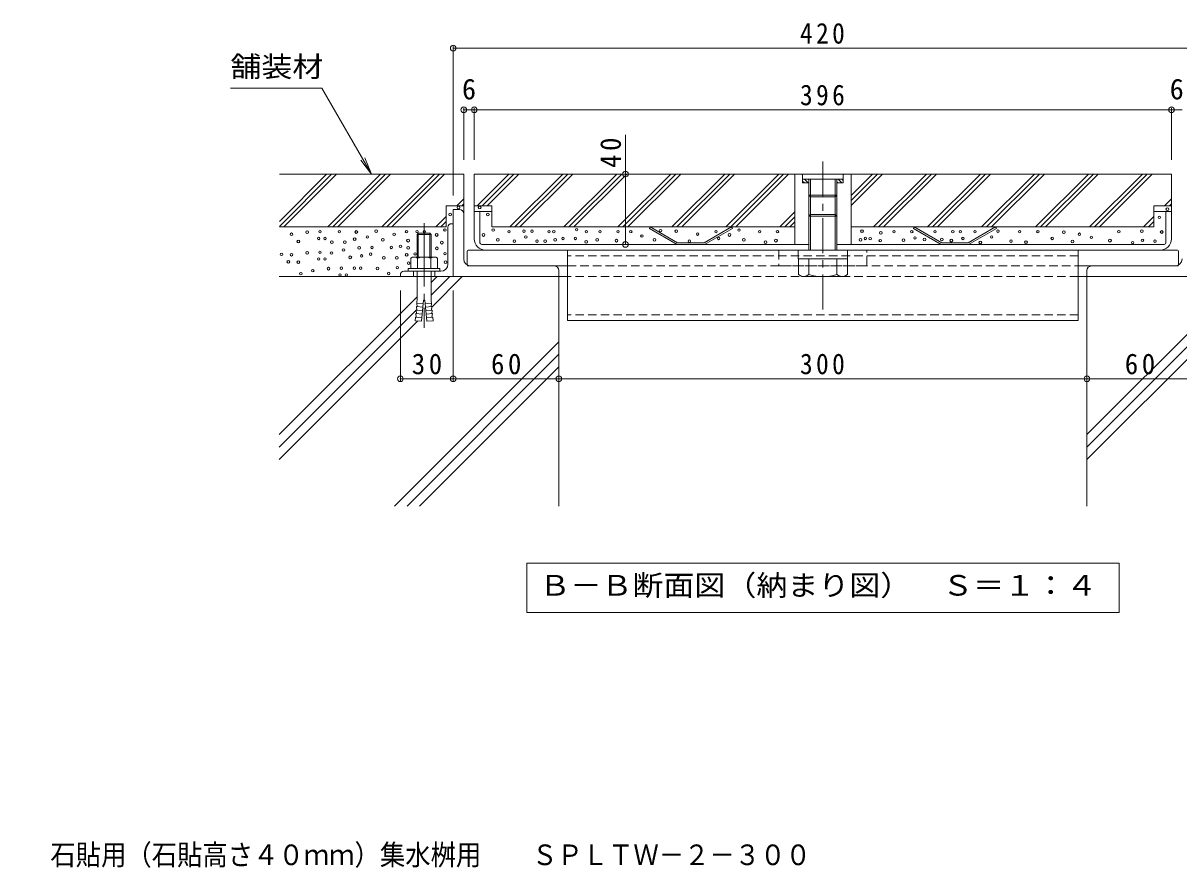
# Model space of a CAD drawing. Units: millimetres at full size, sheet at 1:4; some dimension numbers follow another scale. Extents: x -796 to 1115, y -771 to 606.
# Drawn here: x 85 to 742, y -771 to -292 of the extents above; entities that cross this region are included whole.
import ezdxf
from ezdxf.enums import TextEntityAlignment as Align

# ---------------------------------------------------------------- set-up
doc = ezdxf.new("R2010")
doc.units = ezdxf.units.MM
doc.header["$LTSCALE"] = 4
doc.header["$PDMODE"] = 32
doc.header["$PDSIZE"] = 3.2
for name, pattern in [('CHAIN1', [8, 5, -1, 1, -1]), ('CHAIN2', [12, 9, -1, 1, -1]), ('DASHED1', [1.8, 1.2, -0.6])]:
    doc.linetypes.add(name, pattern=pattern)
for name, color, linetype, lineweight in [('4-1', 2, 'Continuous', 9), ('4-2', 3, 'Continuous', 9), ('4-3', 4, 'Continuous', 9), ('4-4', 7, 'Continuous', 9), ('4-5', 4, 'Continuous', 9), ('4-6', 6, 'Continuous', 9), ('4-7', 5, 'Continuous', 5), ('4-8', 5, 'Continuous', 5), ('4-9', 134, 'Continuous', 5), ('4-A', 3, 'Continuous', 9), ('4-F', 2, 'Continuous', 9)]:
    doc.layers.add(name, color=color, linetype=linetype, lineweight=lineweight)
doc.layers.add('F-4_F-4ﾚｲﾔ', color=2, linetype='Continuous')
doc.styles.add('ＭＳ ゴシック', font='')
doc.styles.get('ＭＳ ゴシック').set_extended_font_data('MS Gothic')

msp = doc.modelspace()

# ---------------------------------------------------------------- linework, layer by layer
at = {"layer": '4-1'}
for p, q in [((441.69, -407.372), (441.19, -408.238)), ((457.01, -417.372), (441.19, -408.238)), ((457.278, -416.372), (441.69, -407.372)), ((472.278, -416.372), (487.867, -407.372)), ((472.546, -417.372), (488.367, -408.238)), ((487.867, -407.372), (488.367, -408.238)), ((591.69, -407.372), (591.19, -408.238)), ((607.01, -417.372), (591.19, -408.238)), ((607.278, -416.372), (591.69, -407.372)), ((622.278, -416.372), (637.867, -407.372)), ((622.546, -417.372), (638.367, -408.238)), ((637.867, -407.372), (638.367, -408.238)), ((472.278, -416.372), (457.278, -416.372)), ((607.278, -416.372), (622.278, -416.372))]:
    msp.add_line(p, q, dxfattribs=at)
at = {"layer": '4-2'}
for p, q in [((341.778, -414.172), (341.778, -398.572)), ((341.778, -398.572), (351.778, -398.572)), ((344.978, -416.372), (344.978, -398.572)), ((727.778, -398.572), (737.778, -398.572)), ((734.578, -416.372), (734.578, -398.572)), ((737.778, -414.172), (737.778, -398.572)), ((345.978, -417.372), (531.778, -417.372)), ((547.778, -417.372), (733.578, -417.372)), ((731.378, -420.572), (348.178, -420.572))]:
    msp.add_line(p, q, dxfattribs=at)
for centre, radius, start, end in [((348.178, -414.172), 6.4, 180, 270), ((345.978, -416.372), 1, 180, 270), ((731.378, -414.172), 6.4, 270, 0), ((733.578, -416.372), 1, 270, 0)]:
    msp.add_arc(centre, radius, start, end, dxfattribs=at)
at = {"layer": '4-3'}
for p, q in [((333.278, -397.571), (329.778, -397.571)), ((329.778, -435.571), (329.778, -397.571)), ((335.778, -425.572), (335.778, -400.072)), ((339.778, -429.571), (387.278, -429.571)), ((387.278, -429.571), (394.778, -429.571)), ((389.778, -432.071), (389.778, -435.571)), ((684.778, -429.571), (692.278, -429.571)), ((689.778, -432.071), (689.778, -435.571)), ((739.778, -429.571), (692.278, -429.571)), ((329.778, -435.571), (389.778, -435.571)), ((394.778, -435.571), (389.778, -435.571)), ((689.778, -435.571), (684.778, -435.571)), ((749.778, -435.571), (689.778, -435.571))]:
    msp.add_line(p, q, dxfattribs=at)
at = {"layer": '4-3', "linetype": 'DASHED1'}
for p, q in [((394.778, -429.571), (684.778, -429.571)), ((684.778, -435.571), (394.778, -435.571))]:
    msp.add_line(p, q, dxfattribs=at)
at = {"layer": '4-3'}
for centre, radius, start, end in [((333.278, -400.072), 2.5, 0, 90), ((339.778, -425.572), 4, 180, 270), ((739.778, -425.572), 4, 270, 0), ((387.278, -432.071), 2.5, 0, 90), ((692.278, -432.071), 2.5, 90, 180)]:
    msp.add_arc(centre, radius, start, end, dxfattribs=at)
at = {"layer": '4-4'}
for p, q in [((329.778, -304.716), (329.778, -389.571)), ((329.778, -305.916), (749.778, -305.916)), ((335.779, -339.716), (335.779, -369.371)), ((335.779, -340.916), (341.778, -340.916)), ((341.778, -339.716), (341.778, -369.372)), ((341.778, -340.916), (737.778, -340.916)), ((737.778, -339.716), (737.778, -369.372)), ((737.778, -340.916), (743.778, -340.916)), ((427.608, -377.372), (427.608, -355.08)), ((427.608, -417.372), (427.608, -377.372)), ((299.778, -494.771), (299.778, -443.571)), ((329.778, -494.771), (329.778, -443.571)), ((389.778, -494.771), (389.778, -443.571)), ((689.778, -494.771), (689.778, -443.571)), ((329.778, -493.571), (299.778, -493.571)), ((389.778, -493.571), (329.778, -493.571)), ((689.778, -493.571), (389.778, -493.571)), ((689.778, -493.571), (749.778, -493.571))]:
    msp.add_line(p, q, dxfattribs=at)
for p in [(329.778, -305.916), (335.779, -340.916), (341.778, -340.916), (737.778, -340.916), (427.608, -377.372), (427.608, -417.372), (299.778, -493.571), (329.778, -493.571), (389.778, -493.571), (689.778, -493.571)]:
    msp.add_point(p, dxfattribs=at)
at = {"layer": '4-5', "color": 7}
for p, q in [((203.22, -328.549), (255.22, -328.549)), ((255.22, -328.549), (283.408, -377.371)), ((283.408, -377.371), (277.32, -369.438)), ((283.408, -377.371), (279.581, -368.132)), ((371.578, -598.203), (707.978, -598.203)), ((371.578, -598.203), (371.578, -626.203)), ((707.978, -598.203), (707.978, -626.203)), ((371.578, -626.203), (707.978, -626.203))]:
    msp.add_line(p, q, dxfattribs=at)
at = {"layer": '4-6', "linetype": 'CHAIN1'}
msp.add_line((539.778, -370.348), (539.778, -456.866), dxfattribs=at)
at = {"layer": '4-6'}
for p, q in [((523.778, -377.372), (528.278, -377.372)), ((523.778, -417.372), (523.778, -377.372)), ((528.278, -377.872), (527.778, -377.372)), ((551.278, -377.372), (528.278, -377.372)), ((551.278, -380.372), (528.278, -380.372)), ((531.379, -382.372), (529.379, -380.372)), ((531.778, -380.649), (531.501, -380.372)), ((531.778, -420.572), (531.778, -380.372)), ((532.778, -420.572), (532.778, -380.372)), ((546.778, -420.572), (546.778, -380.372)), ((547.778, -385.616), (547.778, -380.372)), ((550.471, -382.372), (548.471, -380.372)), ((551.278, -381.057), (550.592, -380.372)), ((551.778, -377.372), (551.278, -377.872)), ((551.278, -382.372), (551.278, -377.372)), ((551.278, -377.372), (555.778, -377.372)), ((555.778, -417.372), (555.778, -377.372)), ((529.258, -382.372), (528.278, -381.392)), ((548.35, -382.372), (547.778, -381.8)), ((551.278, -382.372), (547.778, -382.372)), ((547.778, -420.572), (547.778, -385.616)), ((547.778, -389.372), (531.778, -389.372)), ((532.778, -390.372), (531.778, -389.372)), ((546.778, -390.372), (532.778, -390.372)), ((547.778, -389.317), (546.778, -390.372)), ((532.778, -400.372), (531.778, -401.372)), ((546.778, -400.372), (532.778, -400.372)), ((547.778, -401.372), (546.778, -400.372)), ((547.778, -401.372), (531.778, -401.372)), ((523.778, -417.372), (531.778, -417.372)), ((547.778, -417.372), (555.778, -417.372)), ((525.778, -425.572), (525.778, -420.572)), ((553.778, -425.572), (525.778, -425.572)), ((525.878, -425.572), (525.878, -434.446)), ((531.778, -434.475), (531.778, -425.572)), ((547.778, -434.475), (547.778, -425.572)), ((553.678, -425.572), (553.678, -434.475)), ((553.778, -425.572), (553.778, -420.572)), ((527.787, -435.548), (525.878, -434.446)), ((551.778, -435.572), (527.828, -435.572)), ((551.778, -435.572), (553.678, -434.475))]:
    msp.add_line(p, q, dxfattribs=at)
msp.add_lwpolyline([(531.778, -382.372), (528.278, -382.372), (528.278, -377.372)], dxfattribs=at)
for centre, radius, start, end in [((528.036, -428.67), 6.906, 267.86055, 302.81094), ((539.778, -405.852), 29.72, 254.38446, 285.61554), ((551.52, -428.67), 6.906, 237.18906, 272.13945)]:
    msp.add_arc(centre, radius, start, end, dxfattribs=at)
at = {"layer": '4-7'}
for p, q in [((335.779, -377.371), (231.036, -377.371)), ((257.91, -377.372), (231.036, -404.245)), ((231.036, -407.074), (260.738, -377.372)), ((233.567, -407.372), (263.567, -377.372)), ((288.567, -377.372), (258.567, -407.372)), ((261.396, -407.372), (291.396, -377.372)), ((264.224, -407.372), (294.224, -377.372)), ((319.224, -377.372), (289.224, -407.372)), ((292.053, -407.372), (322.053, -377.372)), ((294.881, -407.372), (324.881, -377.372)), ((341.778, -377.372), (341.778, -398.572)), ((341.778, -377.372), (737.778, -377.372)), ((361.368, -377.372), (343.368, -395.372)), ((346.196, -395.372), (364.196, -377.372)), ((349.025, -395.372), (367.025, -377.372)), ((392.025, -377.372), (362.025, -407.372)), ((364.853, -407.372), (394.853, -377.372)), ((367.682, -407.372), (397.682, -377.372)), ((422.682, -377.372), (392.682, -407.372)), ((395.511, -407.372), (425.51, -377.372)), ((398.339, -407.372), (428.339, -377.372)), ((453.339, -377.372), (423.339, -407.372)), ((426.168, -407.372), (456.168, -377.372)), ((428.996, -407.372), (458.996, -377.372)), ((483.996, -377.372), (453.996, -407.372)), ((456.825, -407.372), (486.825, -377.372)), ((459.653, -407.372), (489.653, -377.372)), ((514.653, -377.372), (484.653, -407.372)), ((487.482, -407.372), (517.482, -377.372)), ((490.31, -407.372), (520.31, -377.372)), ((555.778, -395.189), (573.596, -377.372)), ((567.939, -377.372), (555.778, -389.532)), ((555.778, -392.361), (570.767, -377.372)), ((598.596, -377.372), (568.596, -407.372)), ((571.424, -407.372), (601.424, -377.372)), ((574.253, -407.372), (604.253, -377.372)), ((629.253, -377.372), (599.253, -407.372)), ((602.081, -407.372), (632.081, -377.372)), ((604.91, -407.372), (634.91, -377.372)), ((659.91, -377.372), (629.91, -407.372)), ((632.739, -407.372), (662.738, -377.372)), ((635.567, -407.372), (665.567, -377.372)), ((690.567, -377.372), (660.567, -407.372)), ((663.396, -407.372), (693.396, -377.372)), ((666.224, -407.372), (696.224, -377.372)), ((721.224, -377.372), (691.224, -407.372)), ((694.053, -407.372), (724.053, -377.372)), ((696.881, -407.372), (726.881, -377.372)), ((737.778, -377.372), (737.778, -395.372)), ((331.881, -395.371), (335.779, -391.473)), ((733.881, -395.372), (737.779, -391.474)), ((325.778, -407.371), (325.778, -395.371)), ((334.709, -395.371), (335.779, -394.302)), ((335.778, -395.371), (335.778, -400.072)), ((523.778, -398.904), (515.31, -407.372)), ((727.778, -407.372), (727.778, -395.372)), ((736.709, -395.372), (737.779, -394.302)), ((737.778, -395.372), (737.778, -398.572)), ((319.881, -407.371), (325.778, -401.474)), ((322.71, -407.371), (325.778, -404.302)), ((518.139, -407.372), (523.778, -401.732)), ((520.967, -407.372), (523.778, -404.561)), ((721.881, -407.372), (727.778, -401.474)), ((724.71, -407.372), (727.778, -404.303)), ((325.778, -407.371), (231.036, -407.371)), ((351.778, -407.372), (523.778, -407.372)), ((362.006, -407.372), (362.006, -407.372)), ((386.508, -407.372), (386.508, -407.372)), ((555.778, -407.372), (727.778, -407.372))]:
    msp.add_line(p, q, dxfattribs=at)
at = {"layer": '4-7', "color": 7, "lineweight": 9}
for p, q in [((327.778, -435.571), (317.258, -446.091)), ((320.707, -435.571), (317.258, -439.02)), ((334.869, -435.571), (317.568, -452.872)), ((689.778, -435.571), (689.778, -565.862)), ((689.778, -435.571), (848.52, -435.571)), ((309.258, -447.04), (231.016, -525.282)), ((309.103, -454.266), (231.016, -532.353)), ((761.991, -453.069), (689.778, -525.282)), ((309.699, -460.741), (231.016, -539.424)), ((761.497, -460.634), (689.778, -532.353)), ((768.329, -460.873), (689.778, -539.424)), ((389.758, -472.606), (296.502, -565.862)), ((389.758, -479.677), (303.573, -565.862)), ((389.758, -486.748), (310.644, -565.862))]:
    msp.add_line(p, q, dxfattribs=at)
at = {"layer": '4-7'}
for points in [[(335.779, -377.371), (335.778, -395.371), (325.778, -395.371)], [(626.123, -377.372), (626.123, -377.372), (626.123, -377.371)], [(341.778, -395.372), (351.778, -395.372), (351.778, -407.372)], [(737.778, -395.372), (731.624, -395.372), (727.778, -395.372)]]:
    msp.add_lwpolyline(points, dxfattribs=at)
at = {"layer": '4-7', "color": 7, "lineweight": 9}
msp.add_lwpolyline([(231.016, -435.571), (389.758, -435.571), (389.758, -565.862)], dxfattribs=at)
at = {"layer": '4-7'}
for centre, radius in [((328.06, -400.353), 0.781), ((332.75, -396.323), 0.781), ((344.806, -396.323), 0.781), ((349.497, -400.353), 0.781), ((735.433, -397.314), 0.781), ((730.897, -401.975), 0.698), ((237.956, -411.541), 0.698), ((246.845, -410.371), 0.781), ((253.376, -413.936), 0.698), ((254.138, -410.104), 0.698), ((256.976, -413.936), 0.698), ((265.117, -410.104), 0.698), ((273.831, -414.307), 0.781), ((274.757, -410.264), 0.781), ((281.006, -413.095), 0.698), ((286.018, -409.789), 0.698), ((296.249, -411.588), 0.698), ((303.279, -410.104), 0.698), ((309.255, -410.08), 0.698), ((313.386, -410.104), 0.698), ((320.396, -411.956), 0.781), ((325.065, -409.186), 0.698), ((347.053, -411.957), 0.781), ((352.491, -409.187), 0.698), ((361.505, -410.105), 0.698), ((369.972, -409.789), 0.698), ((371.053, -413.095), 0.698), ((374.585, -409.789), 0.698), ((384.213, -410.105), 0.698), ((386.943, -410.105), 0.698), ((392.142, -413.936), 0.698), ((399.18, -413.936), 0.698), ((399.875, -408.974), 0.698), ((405.402, -410.105), 0.698), ((413.214, -410.111), 0.698), ((423.448, -410.105), 0.698), ((430.652, -410.105), 0.698), ((436.959, -412.605), 0.698), ((447.538, -409.479), 0.698), ((456.457, -409.789), 0.698), ((468.62, -411.478), 0.698), ((479.067, -410.105), 0.698), ((480.555, -413.936), 0.698), ((486.738, -411.957), 0.781), ((492.176, -409.187), 0.698), ((503.855, -410.105), 0.698), ((513.962, -410.105), 0.698), ((561.983, -409.836), 0.781), ((563.865, -413.936), 0.698), ((566.607, -414.022), 0.698), ((572.695, -410.759), 0.698), ((580.22, -410.105), 0.698), ((590.269, -410.105), 0.698), ((592.052, -413.673), 0.698), ((603.46, -410.105), 0.698), ((613.567, -410.105), 0.698), ((617.794, -410.105), 0.698), ((619.282, -413.936), 0.698), ((626.143, -410.105), 0.698), ((635.691, -413.095), 0.698), ((639.223, -409.789), 0.698), ((651.581, -410.105), 0.698), ((661.89, -410.105), 0.698), ((670.031, -413.936), 0.698), ((676.562, -410.371), 0.781), ((685.451, -411.542), 0.698), ((692.251, -413.266), 0.698), ((707.863, -410.105), 0.698), ((720.943, -409.789), 0.698), ((732.204, -410.265), 0.781), ((241.825, -415.711), 0.781), ((260.9, -416.035), 0.781), ((267.465, -420.479), 0.698), ((268.279, -416.035), 0.781), ((276.354, -419.309), 0.781), ((283.648, -419.043), 0.698), ((289.835, -414.676), 0.781), ((294.626, -419.043), 0.698), ((299.83, -418.374), 0.698), ((304.126, -415.177), 0.781), ((304.266, -419.202), 0.781), ((320.493, -419.555), 0.781), ((323.301, -416.308), 0.781), ((355.132, -414.692), 0.781), ((364.489, -415.468), 0.698), ((377.389, -415.468), 0.698), ((382.001, -415.468), 0.698), ((387.721, -414.676), 0.781), ((405.316, -415.864), 0.781), ((411.506, -414.692), 0.781), ((422.474, -415.184), 0.781), ((444.096, -414.676), 0.781), ((463.873, -415.468), 0.698), ((494.816, -414.692), 0.781), ((507.2, -416.036), 0.781), ((513.115, -415.177), 0.781), ((561.074, -414.692), 0.781), ((572.336, -415.185), 0.698), ((585.49, -414.915), 0.781), ((597.42, -414.562), 0.781), ((607.356, -414.591), 0.781), ((612.72, -415.177), 0.781), ((629.192, -416.255), 0.781), ((646.639, -415.468), 0.698), ((655.128, -416.036), 0.781), ((681.582, -415.711), 0.781), ((702.835, -415.177), 0.781), ((715.716, -416.33), 0.698), ((721.284, -414.981), 0.698), ((728.359, -415.468), 0.698), ((232.265, -422.978), 0.698), ((236.134, -427.148), 0.781), ((237.942, -423.205), 0.698), ((241.811, -427.374), 0.781), ((246.83, -422.034), 0.781), ((253.362, -425.599), 0.698), ((254.124, -421.768), 0.698), ((256.961, -425.599), 0.698), ((260.665, -422.203), 0.698), ((271.334, -424.649), 0.781), ((277.776, -423.84), 0.698), ((282.886, -422.874), 0.698), ((290.409, -424.973), 0.781), ((297.789, -424.973), 0.781), ((303.34, -423.245), 0.781), ((308.124, -422.709), 0.698), ((325.088, -422.521), 0.698), ((325.408, -427.453), 0.781), ((250.022, -432.259), 0.698), ((258.91, -431.089), 0.781), ((266.204, -430.823), 0.698), ((273.583, -430.823), 0.698), ((277.182, -430.823), 0.698), ((286.822, -430.982), 0.781), ((293.072, -433.813), 0.698), ((298.084, -430.507), 0.698), ((304.542, -427.987), 0.698), ((243.222, -433.983), 0.698), ((265.442, -434.654), 0.698), ((269.041, -434.654), 0.698)]:
    msp.add_circle(centre, radius, dxfattribs=at)
at = {"layer": '4-8'}
for p, q in [((394.778, -420.572), (394.778, -460.572)), ((684.778, -420.572), (684.778, -460.572)), ((684.778, -460.572), (394.778, -460.572))]:
    msp.add_line(p, q, dxfattribs=at)
at = {"layer": '4-8', "linetype": 'DASHED1'}
for p, q in [((684.778, -423.772), (394.778, -423.772)), ((684.778, -457.372), (394.778, -457.372))]:
    msp.add_line(p, q, dxfattribs=at)
at = {"layer": '4-9'}
for p, q in [((337.778, -421.072), (337.778, -429.072)), ((338.278, -420.572), (394.278, -420.572)), ((394.778, -429.072), (394.778, -421.072)), ((684.778, -421.072), (684.778, -429.072)), ((685.278, -420.572), (741.278, -420.572)), ((741.778, -429.072), (741.778, -421.072)), ((338.278, -429.572), (394.278, -429.572)), ((685.278, -429.572), (741.278, -429.572))]:
    msp.add_line(p, q, dxfattribs=at)
at = {"layer": '4-9', "linetype": 'DASHED1'}
for p, q in [((514.778, -421.072), (514.778, -429.072)), ((515.278, -420.572), (564.278, -420.572)), ((564.778, -429.072), (564.778, -421.072)), ((515.278, -429.572), (564.278, -429.572))]:
    msp.add_line(p, q, dxfattribs=at)
at = {"layer": '4-9'}
for centre, start, end in [((338.278, -421.072), 90, 180), ((394.278, -421.072), 0, 90), ((685.278, -421.072), 90, 180), ((741.278, -421.072), 0, 90), ((338.278, -429.072), 180, 270), ((394.278, -429.072), 270, 0), ((685.278, -429.072), 180, 270), ((741.278, -429.072), 270, 0)]:
    msp.add_arc(centre, 0.5, start, end, dxfattribs=at)
at = {"layer": '4-9', "linetype": 'DASHED1'}
for centre, start, end in [((515.278, -421.072), 90, 180), ((564.278, -421.072), 0, 90), ((515.278, -429.072), 180, 270), ((564.278, -429.072), 270, 0)]:
    msp.add_arc(centre, 0.5, start, end, dxfattribs=at)
at = {"layer": '4-A'}
for p, q in [((328.778, -405.571), (329.778, -405.571)), ((329.778, -435.571), (329.778, -405.571)), ((326.778, -428.571), (326.778, -407.571)), ((322.778, -432.571), (301.778, -432.571)), ((299.778, -434.571), (299.778, -435.571)), ((299.778, -435.571), (329.778, -435.571))]:
    msp.add_line(p, q, dxfattribs=at)
at = {"layer": '4-A', "linetype": 'DASHED1'}
for p, q in [((307.278, -432.571), (307.278, -435.571)), ((319.278, -432.571), (319.278, -435.571))]:
    msp.add_line(p, q, dxfattribs=at)
at = {"layer": '4-A', "linetype": 'CHAIN2'}
msp.add_line((313.278, -430.571), (313.278, -437.385), dxfattribs=at)
at = {"layer": '4-A'}
for centre, radius, start, end in [((328.778, -407.571), 2, 90, 180), ((301.778, -434.571), 2, 90, 180), ((322.778, -428.571), 4, 270, 0)]:
    msp.add_arc(centre, radius, start, end, dxfattribs=at)
at = {"layer": '4-F', "linetype": 'CHAIN2'}
msp.add_line((313.278, -405.285), (313.278, -464.703), dxfattribs=at)
at = {"layer": '4-F'}
for p, q in [((309.955, -410.971), (309.278, -411.648)), ((316.602, -410.971), (309.955, -410.971)), ((309.955, -410.971), (309.955, -424.471)), ((316.602, -410.971), (317.278, -411.648)), ((316.602, -410.971), (316.602, -424.471)), ((317.278, -411.648), (317.278, -424.471)), ((305.778, -425.193), (305.778, -430.971)), ((318.902, -424.471), (307.655, -424.471)), ((309.531, -425.193), (309.531, -430.971)), ((317.025, -425.193), (317.025, -430.971)), ((320.778, -425.193), (320.778, -430.971)), ((304.278, -430.971), (304.278, -432.571)), ((322.278, -430.971), (304.278, -430.971)), ((322.278, -432.571), (304.278, -432.571)), ((309.278, -432.571), (309.278, -447.189)), ((317.278, -432.571), (317.278, -447.189)), ((322.278, -430.971), (322.278, -432.571)), ((312.53, -452.956), (308.943, -452.642)), ((309.167, -454.67), (308.943, -452.642)), ((312.704, -450.964), (309.118, -450.65)), ((309.342, -452.677), (309.118, -450.65)), ((312.878, -448.971), (311.832, -460.926)), ((313.678, -448.971), (312.878, -448.971)), ((313.678, -448.971), (314.724, -460.926)), ((313.853, -450.964), (317.439, -450.65)), ((314.027, -452.956), (317.613, -452.642)), ((317.215, -452.677), (317.439, -450.65)), ((317.389, -454.67), (317.613, -452.642)), ((308.42, -458.62), (308.246, -460.612)), ((312.007, -458.933), (308.42, -458.62)), ((312.181, -456.941), (308.595, -456.627)), ((308.819, -458.654), (308.595, -456.627)), ((312.355, -454.949), (308.769, -454.635)), ((308.993, -456.662), (308.769, -454.635)), ((314.201, -454.949), (317.788, -454.635)), ((314.376, -456.941), (317.962, -456.627)), ((314.55, -458.933), (318.136, -458.62)), ((317.563, -456.662), (317.788, -454.635)), ((317.738, -458.654), (317.962, -456.627)), ((318.136, -458.62), (318.31, -460.612)), ((308.246, -460.612), (311.832, -460.926)), ((318.31, -460.612), (314.724, -460.926))]:
    msp.add_line(p, q, dxfattribs=at)
msp.add_lwpolyline([(317.278, -411.648), (309.278, -411.648), (309.278, -424.471)], dxfattribs=at)
for centre, radius, start, end in [((307.655, -427.272), 2.8, 47.92572, 132.07428), ((313.278, -434.561), 10.089, 68.19786, 111.80214), ((318.902, -427.272), 2.8, 47.92537, 132.07443), ((287.094, -447.894), 22.195, 352.86598, 1.81982), ((339.462, -447.894), 22.195, 178.18018, 187.13402)]:
    msp.add_arc(centre, radius, start, end, dxfattribs=at)

# ---------------------------------------------------------------- texts
at = {"layer": '4-4', "color": 2, "style": 'ＭＳ ゴシック'}
for p in [(334.778, -338.516), (736.778, -338.516)]:
    msp.add_text('6', height=11.73, dxfattribs=at).set_placement(p, align=Align.BOTTOM_LEFT)
at = {"layer": '4-4', "color": 2, "char_height": 11.73, "attachment_point": 7, "style": 'ＭＳ ゴシック'}
for s, insert in [('\\T1.27;\\W0.9;420', (526.778, -303.516)), ('\\T1.27;\\W0.9;396', (526.778, -338.516)), ('\\T1.27;\\W0.95;30', (306.278, -491.171)), ('\\T1.27;\\W0.95;60', (351.278, -491.171)), ('\\T1.27;\\W0.9;300', (526.778, -491.171)), ('\\T1.27;\\W0.95;60', (711.278, -491.171))]:
    msp.add_mtext(s, dxfattribs=dict(at, insert=insert))
at = {"layer": '4-4', "color": 2, "insert": (425.208, -373.897), "char_height": 11.73, "attachment_point": 7, "rotation": 90, "style": 'ＭＳ ゴシック'}
msp.add_mtext('\\T1.27;\\W0.95;40', dxfattribs=at)
at = {"layer": '4-5', "color": 2, "style": 'ＭＳ ゴシック', "width": 1.1}
for s, p in [('舗装材', (203.22, -325.749)), ('Ｂ－Ｂ断面図（納まり図）\u3000Ｓ＝１：４', (378.778, -620.203))]:
    msp.add_text(s, height=11.73, dxfattribs=at).set_placement(p, align=Align.BOTTOM_LEFT)
at = {"layer": 'F-4_F-4ﾚｲﾔ', "style": 'ＭＳ ゴシック', "width": 0.9}
msp.add_text('カラー舗装用みぞ蓋（化粧用スリットみぞ蓋）\u3000石貼用（石貼高さ４０ｍｍ）集水桝用\u3000\u3000ＳＰＬＴＷ－２－３００', height=11.73, dxfattribs=at).set_placement((-215.853, -773.183), align=Align.BOTTOM_LEFT)

doc.saveas('drawing.dxf')
